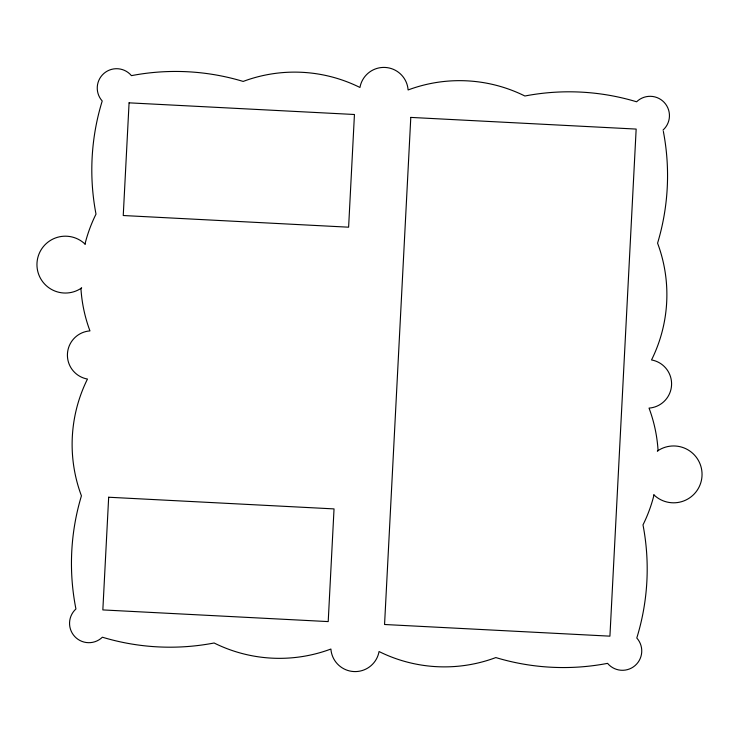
<?xml version="1.0" encoding="UTF-8"?>
<svg xmlns="http://www.w3.org/2000/svg" width="739" height="739" viewBox="0 0 739 739"><rect width="100%" height="100%" fill="white"/><g stroke="black" fill="none" stroke-linecap="round" stroke-linejoin="round"><path stroke-width="1.11" d="M81.678 287.905L80.93 288.413A146.775 146.775 0 0 0 89.964 330.896A24.295 24.295 0 0 0 87.47 379.052A146.775 146.775 0 0 0 81.429 495.832A233.949 233.949 0 0 0 75.932 608.982A19.353 19.353 0 0 0 74.778 636.575A19.353 19.353 0 0 0 102.388 637.212A233.949 233.949 0 0 0 214.116 642.995A146.775 146.775 0 0 0 330.896 649.036A24.295 24.295 0 0 0 379.052 651.53A146.775 146.775 0 0 0 495.832 657.571A233.949 233.949 0 0 0 607.56 663.354A19.353 19.353 0 0 0 635.087 665.571A19.353 19.353 0 0 0 636.787 638.006A233.949 233.949 0 0 0 642.995 524.884A146.775 146.775 0 0 0 654.006 494.964L653.784 494.76M657.322 451.095L658.07 450.587A146.775 146.775 0 0 0 649.036 408.104A24.295 24.295 0 0 0 651.53 359.948A146.775 146.775 0 0 0 657.571 243.168A233.949 233.949 0 0 0 663.354 131.44L663.354 131.44M657.738 450.808L657.655 450.864A28.433 28.433 0 0 1 695.926 456.757A28.433 28.433 0 0 1 692.776 495.398A28.433 28.433 0 0 1 654.006 494.964M81.401 288.099A28.433 28.433 0 0 1 43.074 282.243A28.433 28.433 0 0 1 46.224 243.602A28.433 28.433 0 0 1 84.994 244.036L85.216 244.239M663.123 130.286L663.068 130.018A19.353 19.353 0 0 0 664.222 102.425A19.353 19.353 0 0 0 636.612 101.788A233.949 233.949 0 0 0 524.884 96.005A146.775 146.775 0 0 0 408.104 89.964A24.295 24.295 0 0 0 359.948 87.47A146.775 146.775 0 0 0 243.168 81.429A233.949 233.949 0 0 0 131.44 75.646A19.353 19.353 0 0 0 103.913 73.429A19.353 19.353 0 0 0 102.213 100.994L101.788 102.388A233.949 233.949 0 0 0 96.005 214.116A146.775 146.775 0 0 0 84.994 244.036M108.67 497.236L102.841 609.924L328.208 621.591L334.037 508.903L108.67 497.236M129.076 102.841L123.247 215.52L348.614 227.187L354.443 114.499L129.076 102.841M410.792 117.409L384.557 624.501L609.924 636.159L636.159 129.076L410.792 117.409"/></g></svg>
